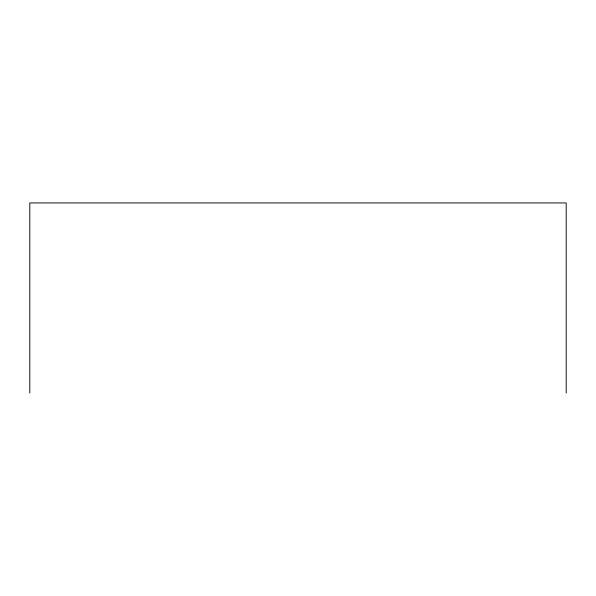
<?xml version="1.0" encoding="UTF-8"?>
<svg xmlns="http://www.w3.org/2000/svg" width="596" height="596" viewBox="0 0 596 596"><rect width="100%" height="100%" fill="white"/><g stroke="black" fill="none" stroke-linecap="round" stroke-linejoin="round"><path stroke-width="0.89" d="M566.2 393.062L566.2 202.938L29.8 202.938L29.8 393.062"/></g></svg>
